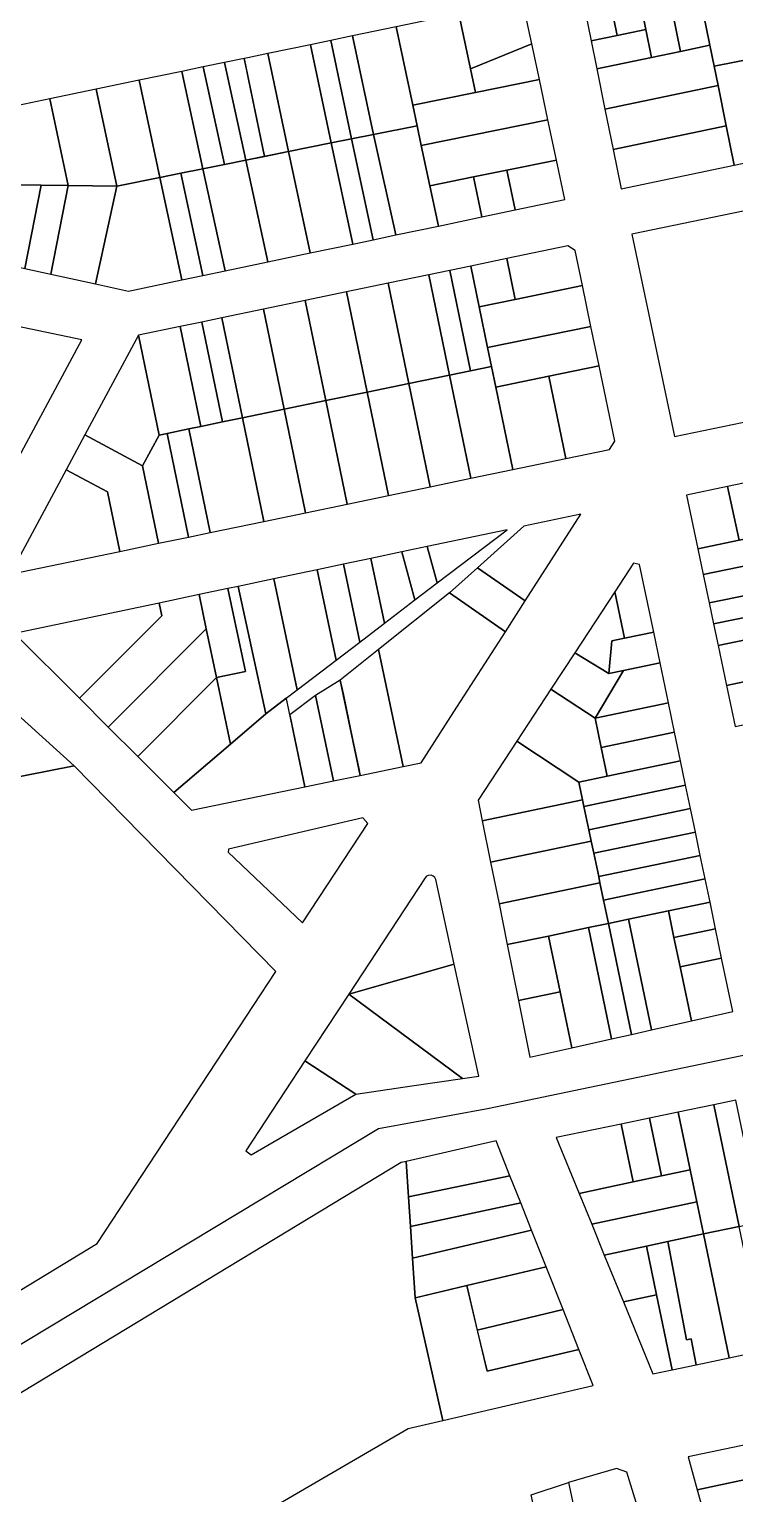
# Model space of a CAD drawing. Header units: metres. Extents: x 263639 to 269142, y 7370519 to 7372711.
# Drawn here: x 264866 to 265108, y 7371205 to 7371707 of the extents above; entities that cross this region are included whole.
import ezdxf

# ---------------------------------------------------------------- set-up
doc = ezdxf.new("R2010")
doc.units = ezdxf.units.M
doc.layers.add('LOTE', color=7, linetype='Continuous')

msp = doc.modelspace()

# ---------------------------------------------------------------- linework, layer by layer
msp.add_lwpolyline([(264487.38, 7371030.18), (264985.47, 7371330.63), (265022.81, 7371337.41), (265406.25, 7371417.45), (265476.66, 7371443.78), (265534.86, 7371470.72), (265583.1, 7371515.8), (265604.02, 7371549.54), (265617.82, 7371582.61), (265627.42, 7371622.1), (265743.62, 7371953.15), (265695.09, 7371971.24), (265680.95, 7371981.49), (265641.1, 7372007.93), (264744.16, 7371821.12)])
at = {"layer": 'LOTE', "color": 7}
for points in [[(265083.43, 7371726.76), (265088.93, 7371699.71), (265099.01, 7371701.82), (265093.51, 7371728.84), (265083.43, 7371726.76)], [(265093.51, 7371728.84), (265099.01, 7371701.82), (265100.46, 7371694.72), (265114.93, 7371697.57), (265107.7, 7371731.78), (265093.51, 7371728.84)], [(265063.65, 7371722.66), (265067.19, 7371705.18), (265077.03, 7371707.24), (265073.5, 7371724.7), (265063.65, 7371722.66)], [(265073.5, 7371724.7), (265077.03, 7371707.24), (265078.98, 7371697.63), (265088.93, 7371699.71), (265083.43, 7371726.76), (265073.5, 7371724.7)], [(265058.33, 7371703.33), (265067.19, 7371705.18), (265063.65, 7371722.66), (265054.79, 7371720.83), (265058.33, 7371703.33)], [(265034.81, 7371717.1), (265013.04, 7371712.58), (265017.05, 7371693.72), (265037.96, 7371702.34), (265034.81, 7371717.1)], [(264991.51, 7371708.12), (264997.2, 7371681.32), (265018.76, 7371685.65), (265017.05, 7371693.72), (265013.04, 7371712.58), (264991.51, 7371708.12)], [(264969.1, 7371703.47), (264976.25, 7371669.76), (264983.73, 7371671.26), (264976.56, 7371705.01), (264969.1, 7371703.47)], [(264976.56, 7371705.01), (264983.73, 7371671.26), (264998.69, 7371674.27), (264997.2, 7371681.32), (264991.51, 7371708.12), (264976.56, 7371705.01)], [(265060.27, 7371693.72), (265078.98, 7371697.63), (265077.03, 7371707.24), (265067.19, 7371705.18), (265058.33, 7371703.33), (265060.27, 7371693.72)], [(264939.43, 7371697.31), (264946.39, 7371663.75), (264954.65, 7371665.41), (264947.52, 7371698.99), (264940.67, 7371697.57), (264939.43, 7371697.31)], [(264947.52, 7371698.99), (264954.65, 7371665.41), (264969.29, 7371668.35), (264962.14, 7371702.02), (264947.52, 7371698.99)], [(264962.14, 7371702.02), (264969.29, 7371668.35), (264976.25, 7371669.76), (264969.1, 7371703.47), (264962.14, 7371702.02)], [(265037.96, 7371702.34), (265017.05, 7371693.72), (265018.76, 7371685.65), (265040.59, 7371690.04), (265037.96, 7371702.34)], [(265063.07, 7371679.89), (265101.82, 7371687.99), (265100.46, 7371694.72), (265099.01, 7371701.82), (265088.93, 7371699.71), (265078.98, 7371697.63), (265060.27, 7371693.72), (265063.07, 7371679.89)], [(264918.06, 7371692.88), (264925.32, 7371659.51), (264932.72, 7371661), (264925.44, 7371694.41), (264918.06, 7371692.88)], [(264925.44, 7371694.41), (264932.72, 7371661), (264940.02, 7371662.47), (264932.73, 7371695.92), (264925.44, 7371694.41)], [(264939.43, 7371697.31), (264932.73, 7371695.92), (264940.02, 7371662.47), (264946.39, 7371663.75), (264943.66, 7371676.92), (264940.89, 7371690.26), (264940.2, 7371693.59), (264939.43, 7371697.31)], [(265122.06, 7371663.8), (265114.93, 7371697.57), (265100.46, 7371694.72), (265101.82, 7371687.99), (265104.62, 7371674.26), (265107.37, 7371660.73), (265122.06, 7371663.8)], [(264888.72, 7371686.79), (264895.78, 7371653.57), (264910.6, 7371656.55), (264903.52, 7371689.86), (264888.72, 7371686.79)], [(264903.52, 7371689.86), (264910.6, 7371656.55), (264917.76, 7371657.99), (264925.32, 7371659.51), (264918.06, 7371692.88), (264903.52, 7371689.86)], [(265040.59, 7371690.04), (265018.76, 7371685.65), (264997.2, 7371681.32), (264998.69, 7371674.27), (265000.13, 7371667.52), (265043.54, 7371676.25), (265040.59, 7371690.04)], [(264855.35, 7371679.87), (264860.85, 7371653.94), (264869.89, 7371653.84), (264879.16, 7371653.74), (264872.84, 7371683.5), (264855.35, 7371679.87)], [(264872.84, 7371683.5), (264879.16, 7371653.74), (264895.78, 7371653.57), (264888.72, 7371686.79), (264872.84, 7371683.5)], [(265065.85, 7371666.15), (265104.62, 7371674.26), (265101.82, 7371687.99), (265063.07, 7371679.89), (265065.85, 7371666.15)], [(265006, 7371639.88), (265003.07, 7371653.68), (265000.13, 7371667.52), (264998.69, 7371674.27), (264983.73, 7371671.26), (264991.43, 7371636.82), (265006, 7371639.88)], [(265043.54, 7371676.25), (265000.13, 7371667.52), (265003.07, 7371653.68), (265018, 7371656.69), (265029.43, 7371658.99), (265046.49, 7371662.42), (265043.54, 7371676.25)], [(265107.37, 7371660.73), (265104.62, 7371674.26), (265065.85, 7371666.15), (265068.58, 7371652.62), (265107.37, 7371660.73)], [(264983.6, 7371635.17), (264976.25, 7371669.76), (264969.29, 7371668.35), (264976.64, 7371633.71), (264983.6, 7371635.17)], [(264991.43, 7371636.82), (264983.73, 7371671.26), (264976.25, 7371669.76), (264983.6, 7371635.17), (264991.43, 7371636.82)], [(264962.03, 7371630.65), (264954.65, 7371665.41), (264940.02, 7371662.47), (264947.6, 7371627.62), (264962.03, 7371630.65)], [(264976.64, 7371633.71), (264969.29, 7371668.35), (264954.65, 7371665.41), (264962.03, 7371630.65), (264976.64, 7371633.71)], [(264932.94, 7371624.54), (264925.32, 7371659.51), (264917.76, 7371657.99), (264925.3, 7371622.94), (264932.94, 7371624.54)], [(264947.6, 7371627.62), (264940.02, 7371662.47), (264932.72, 7371661), (264925.32, 7371659.51), (264932.94, 7371624.54), (264947.6, 7371627.62)], [(265032.31, 7371645.4), (265029.43, 7371658.99), (265018, 7371656.69), (265020.91, 7371643.01), (265032.31, 7371645.4)], [(265046.49, 7371662.42), (265029.43, 7371658.99), (265032.31, 7371645.4), (265049.36, 7371648.98), (265046.49, 7371662.42)], [(264864.3, 7371625.32), (264869.89, 7371653.84), (264860.85, 7371653.94), (264855.61, 7371627.22), (264864.3, 7371625.32)], [(264873.2, 7371623.38), (264879.16, 7371653.74), (264869.89, 7371653.84), (264864.3, 7371625.32), (264873.2, 7371623.38)], [(264888.48, 7371620.04), (264895.78, 7371653.57), (264879.16, 7371653.74), (264873.2, 7371623.38), (264888.48, 7371620.04)], [(264918.06, 7371621.42), (264910.6, 7371656.55), (264895.78, 7371653.57), (264888.48, 7371620.04), (264899.78, 7371617.58), (264918.06, 7371621.42)], [(264925.3, 7371622.94), (264917.76, 7371657.99), (264910.6, 7371656.55), (264918.06, 7371621.42), (264925.3, 7371622.94)], [(265020.91, 7371643.01), (265018, 7371656.69), (265003.07, 7371653.68), (265006, 7371639.88), (265020.91, 7371643.01)], [(265141.97, 7371651.44), (265072.3, 7371637.05), (265086.83, 7371567.7), (265156.38, 7371582.1), (265141.97, 7371651.44)], [(265017.09, 7371626.15), (265019.97, 7371612.19), (265032.28, 7371614.74), (265029.39, 7371628.71), (265017.09, 7371626.15)], [(265029.39, 7371628.71), (265032.28, 7371614.74), (265055.32, 7371619.5), (265052.83, 7371631.48), (265050.38, 7371633.08), (265029.39, 7371628.71)], [(265002.75, 7371623.16), (265009.85, 7371588.8), (265017.04, 7371590.28), (265009.94, 7371624.66), (265002.75, 7371623.16)], [(265009.94, 7371624.66), (265017.04, 7371590.28), (265024.19, 7371591.76), (265022.87, 7371598.19), (265019.97, 7371612.19), (265017.09, 7371626.15), (265009.94, 7371624.66)], [(264703.8, 7371568.94), (264649.17, 7371479.73), (264611.94, 7371494.19), (264593.76, 7371446.62), (264694.75, 7371439.66), (264752.96, 7371498.41), (264838.31, 7371516.18), (264883.82, 7371600.93), (264780.44, 7371622.43), (264770.78, 7371578.15), (264703.8, 7371568.94)], [(264974.47, 7371617.27), (264981.56, 7371582.95), (264995.84, 7371585.9), (264988.75, 7371620.25), (264974.47, 7371617.27)], [(264988.75, 7371620.25), (264995.84, 7371585.9), (265009.85, 7371588.8), (265002.75, 7371623.16), (264988.75, 7371620.25)], [(265055.32, 7371619.5), (265032.28, 7371614.74), (265019.97, 7371612.19), (265022.87, 7371598.19), (265058.24, 7371605.49), (265055.32, 7371619.5)], [(264946.04, 7371611.35), (264953.11, 7371577.08), (264967.43, 7371580.03), (264960.34, 7371614.33), (264946.04, 7371611.35)], [(264960.34, 7371614.33), (264967.43, 7371580.03), (264981.56, 7371582.95), (264974.47, 7371617.27), (264960.34, 7371614.33)], [(264924.98, 7371606.96), (264932.05, 7371572.73), (264938.85, 7371574.13), (264931.78, 7371608.38), (264924.98, 7371606.96)], [(264931.78, 7371608.38), (264938.85, 7371574.13), (264953.11, 7371577.08), (264946.04, 7371611.35), (264931.78, 7371608.38)], [(264903.23, 7371602.43), (264910.29, 7371568.23), (264913.09, 7371568.81), (264920.53, 7371570.35), (264924.65, 7371571.2), (264917.58, 7371605.42), (264903.23, 7371602.43)], [(264917.58, 7371605.42), (264924.65, 7371571.2), (264932.05, 7371572.73), (264924.98, 7371606.96), (264917.58, 7371605.42)], [(265058.24, 7371605.49), (265022.87, 7371598.19), (265024.19, 7371591.76), (265025.67, 7371584.64), (265043.86, 7371588.4), (265061.06, 7371591.95), (265058.24, 7371605.49)], [(264884.9, 7371568.3), (264904.64, 7371557.7), (264910.29, 7371568.23), (264903.23, 7371602.43), (264884.9, 7371568.3)], [(265017.16, 7371553.43), (265009.85, 7371588.8), (264995.84, 7371585.9), (265003.15, 7371550.52), (265017.16, 7371553.43)], [(265031.49, 7371556.42), (265025.67, 7371584.64), (265024.19, 7371591.76), (265017.04, 7371590.28), (265009.85, 7371588.8), (265017.16, 7371553.43), (265031.49, 7371556.42)], [(265049.68, 7371560.21), (265043.86, 7371588.4), (265025.67, 7371584.64), (265031.49, 7371556.42), (265049.68, 7371560.21)], [(265061.06, 7371591.95), (265043.86, 7371588.4), (265049.68, 7371560.21), (265064.64, 7371563.32), (265066.45, 7371566.09), (265061.06, 7371591.95)], [(265003.15, 7371550.52), (264995.84, 7371585.9), (264981.56, 7371582.95), (264988.88, 7371547.54), (265003.15, 7371550.52)], [(264974.75, 7371544.6), (264967.43, 7371580.03), (264953.11, 7371577.08), (264960.44, 7371541.62), (264974.75, 7371544.6)], [(264988.88, 7371547.54), (264981.56, 7371582.95), (264967.43, 7371580.03), (264974.75, 7371544.6), (264988.88, 7371547.54)], [(264946.18, 7371538.65), (264938.85, 7371574.13), (264932.05, 7371572.73), (264924.65, 7371571.2), (264920.53, 7371570.35), (264927.86, 7371534.84), (264946.18, 7371538.65)], [(264960.44, 7371541.62), (264953.11, 7371577.08), (264938.85, 7371574.13), (264946.18, 7371538.65), (264960.44, 7371541.62)], [(264910.12, 7371531.14), (264904.64, 7371557.7), (264884.9, 7371568.3), (264878.5, 7371556.37), (264892.66, 7371548.76), (264896.87, 7371528.38), (264910.12, 7371531.14)], [(264920.43, 7371533.29), (264913.09, 7371568.81), (264910.29, 7371568.23), (264904.64, 7371557.7), (264910.12, 7371531.14), (264920.43, 7371533.29)], [(264927.86, 7371534.84), (264920.53, 7371570.35), (264913.09, 7371568.81), (264920.43, 7371533.29), (264927.86, 7371534.84)], [(264896.87, 7371528.38), (264892.66, 7371548.76), (264878.5, 7371556.37), (264859.26, 7371520.55), (264896.87, 7371528.38)], [(265123.2, 7371535.16), (265119.37, 7371553.62), (265105.01, 7371550.61), (265109.04, 7371532.21), (265123.2, 7371535.16)], [(265109.04, 7371532.21), (265105.01, 7371550.61), (265091.04, 7371547.69), (265094.89, 7371529.26), (265109.04, 7371532.21)], [(265054.84, 7371541.15), (265035.29, 7371537.02), (265019.4, 7371522.71), (265035.74, 7371511.37), (265054.84, 7371541.15)], [(265005.59, 7371517.54), (265029.53, 7371535.81), (265002.15, 7371530.04), (265005.59, 7371517.54)], [(265125.04, 7371526.3), (265123.2, 7371535.16), (265109.04, 7371532.21), (265094.89, 7371529.26), (265096.75, 7371520.4), (265125.04, 7371526.3)], [(264987.55, 7371503.77), (264997.96, 7371511.72), (264993.43, 7371528.2), (264982.89, 7371525.98), (264987.55, 7371503.77)], [(264997.96, 7371511.72), (265005.59, 7371517.54), (265002.15, 7371530.04), (264993.43, 7371528.2), (264997.96, 7371511.72)], [(264970.94, 7371491.09), (264979.05, 7371497.28), (264973.45, 7371523.98), (264964.44, 7371522.08), (264970.94, 7371491.09)], [(264979.05, 7371497.28), (264987.55, 7371503.77), (264982.89, 7371525.98), (264973.45, 7371523.98), (264979.05, 7371497.28)], [(265074.94, 7371523.87), (265072.79, 7371524.31), (265066.4, 7371514.55), (265069.72, 7371498.63), (265079.76, 7371500.73), (265074.94, 7371523.87)], [(265127.08, 7371516.46), (265125.04, 7371526.3), (265096.75, 7371520.4), (265098.78, 7371510.7), (265127.08, 7371516.46)], [(264946.92, 7371472.64), (264953.9, 7371478.08), (264957.62, 7371480.92), (264949.64, 7371518.96), (264937.43, 7371516.39), (264946.92, 7371472.64), (264946.92, 7371472.64)], [(264957.62, 7371480.92), (264970.94, 7371491.09), (264964.44, 7371522.08), (264949.64, 7371518.96), (264957.62, 7371480.92)], [(265035.74, 7371511.37), (265019.4, 7371522.71), (265009.85, 7371514.11), (265028.98, 7371500.83), (265035.74, 7371511.37)], [(265135.67, 7371510.79), (265134.24, 7371517.92), (265127.08, 7371516.46), (265098.78, 7371510.7), (265100.28, 7371503.54), (265135.67, 7371510.79)], [(264926.48, 7371501.79), (264924.01, 7371513.56), (264910.31, 7371510.67), (264911.22, 7371506.33), (264882.99, 7371478.08), (264892.89, 7371468.18), (264926.48, 7371501.79)], [(264939.86, 7371487.15), (264933.89, 7371515.64), (264924.01, 7371513.56), (264926.48, 7371501.79), (264929.97, 7371485.1), (264939.86, 7371487.15)], [(264946.92, 7371472.64), (264937.43, 7371516.39), (264933.89, 7371515.64), (264939.86, 7371487.15), (264929.97, 7371485.1), (264934.76, 7371462.27), (264946.92, 7371472.64)], [(264993.91, 7371454.6), (265000.15, 7371455.88), (265011.34, 7371473.33), (265028.98, 7371500.83), (265009.85, 7371514.11), (264985.51, 7371494.69), (264993.91, 7371454.6)], [(265052.7, 7371493.65), (265064.39, 7371486.49), (265065.4, 7371497.73), (265069.72, 7371498.63), (265066.4, 7371514.55), (265052.7, 7371493.65)], [(264911.22, 7371506.33), (264910.31, 7371510.67), (264860.82, 7371500.23), (264882.99, 7371478.08), (264911.22, 7371506.33)], [(265137.14, 7371503.46), (265135.67, 7371510.79), (265100.28, 7371503.54), (265101.83, 7371496.1), (265137.14, 7371503.46)], [(265101.83, 7371496.1), (265104.69, 7371482.44), (265139.89, 7371489.78), (265138.53, 7371496.54), (265137.14, 7371503.46), (265101.83, 7371496.1)], [(264929.97, 7371485.1), (264926.48, 7371501.79), (264892.89, 7371468.18), (264902.98, 7371458.09), (264929.97, 7371485.1)], [(265079.76, 7371500.73), (265069.72, 7371498.63), (265065.4, 7371497.73), (265064.39, 7371486.49), (265069.41, 7371487.54), (265081.96, 7371490.16), (265079.76, 7371500.73)], [(264973.43, 7371479.2), (264974.25, 7371475.29), (264976.71, 7371463.54), (264978.6, 7371454.51), (264979.22, 7371451.57), (264993.91, 7371454.6), (264985.51, 7371494.69), (264972.38, 7371484.21), (264973.43, 7371479.2)], [(265044.53, 7371481.18), (265059.7, 7371471.19), (265069.41, 7371487.54), (265064.39, 7371486.49), (265052.7, 7371493.65), (265044.53, 7371481.18)], [(265081.96, 7371490.16), (265069.41, 7371487.54), (265059.7, 7371471.19), (265084.82, 7371476.43), (265081.96, 7371490.16)], [(265142.73, 7371475.62), (265139.89, 7371489.78), (265104.69, 7371482.44), (265107.65, 7371468.3), (265142.73, 7371475.62)], [(264934.76, 7371462.27), (264929.97, 7371485.1), (264902.98, 7371458.09), (264915.36, 7371445.73), (264934.76, 7371462.27)], [(264970.07, 7371449.69), (264979.22, 7371451.57), (264972.38, 7371484.21), (264963.94, 7371478.95), (264970.07, 7371449.69)], [(264954.17, 7371476.8), (264953.9, 7371478.08), (264953.9, 7371478.08), (264946.92, 7371472.64), (264934.76, 7371462.27), (264915.36, 7371445.73), (264921.41, 7371439.68), (264960.27, 7371447.68), (264954.17, 7371476.8)], [(264963.94, 7371478.95), (264955.1, 7371472.34), (264960.27, 7371447.68), (264970.07, 7371449.69), (264963.94, 7371478.95)], [(265032.83, 7371463.31), (265054.15, 7371449.26), (265063.85, 7371451.29), (265061.78, 7371461.21), (265059.7, 7371471.19), (265044.53, 7371481.18), (265032.83, 7371463.31)], [(264859.35, 7371474.6), (264830.7, 7371444.9), (264881.22, 7371454.9), (264881.22, 7371454.9), (264859.35, 7371474.6)], [(265084.82, 7371476.43), (265059.7, 7371471.19), (265061.78, 7371461.21), (265086.9, 7371466.45), (265084.82, 7371476.43)], [(265021.05, 7371436.06), (265055.41, 7371443.23), (265054.15, 7371449.26), (265032.83, 7371463.31), (265019.63, 7371443.16), (265021.05, 7371436.06)], [(265086.9, 7371466.45), (265061.78, 7371461.21), (265063.85, 7371451.29), (265088.97, 7371456.53), (265086.9, 7371466.45)], [(264782.04, 7371431.87), (264757.25, 7371406.86), (264719.47, 7371368.73), (264731.94, 7371313.05), (264764.26, 7371312.73), (264773.08, 7371272.48), (264773.71, 7371269.64), (264854.09, 7371269.92), (264889.1, 7371291.17), (264950.34, 7371384.44), (264881.22, 7371454.9), (264830.7, 7371444.9), (264795.29, 7371437.89), (264782.04, 7371431.87)], [(265088.97, 7371456.53), (265063.85, 7371451.29), (265054.15, 7371449.26), (265055.41, 7371443.23), (265055.88, 7371440.97), (265090.69, 7371448.24), (265088.97, 7371456.53)], [(265090.69, 7371448.24), (265055.88, 7371440.97), (265057.56, 7371432.95), (265092.37, 7371440.21), (265090.69, 7371448.24)], [(265023.89, 7371421.9), (265058.36, 7371429.1), (265057.56, 7371432.95), (265055.88, 7371440.97), (265055.41, 7371443.23), (265021.05, 7371436.06), (265023.89, 7371421.9)], [(265092.37, 7371440.21), (265057.56, 7371432.95), (265058.36, 7371429.1), (265059.23, 7371424.92), (265094.04, 7371432.18), (265092.37, 7371440.21)], [(264959.39, 7371401.07), (264981.8, 7371435.15), (264980.12, 7371437.06), (264934.09, 7371426.29), (264933.93, 7371425.25), (264959.39, 7371401.07)], [(265026.77, 7371407.58), (265061.34, 7371414.79), (265060.91, 7371416.89), (265059.23, 7371424.92), (265058.36, 7371429.1), (265023.89, 7371421.9), (265026.77, 7371407.58)], [(265094.04, 7371432.18), (265059.23, 7371424.92), (265060.91, 7371416.89), (265095.71, 7371424.16), (265094.04, 7371432.18)], [(265095.71, 7371424.16), (265060.91, 7371416.89), (265061.34, 7371414.79), (265062.58, 7371408.87), (265097.38, 7371416.13), (265095.71, 7371424.16)], [(265001.48, 7371416.53), (264975.29, 7371376.62), (265011.43, 7371386.89), (265005.1, 7371415.86), (265004.74, 7371416.64), (265004.24, 7371417.11), (265003.5, 7371417.4), (265002.54, 7371417.34), (265001.97, 7371417.05), (265001.48, 7371416.53)], [(265029.58, 7371393.6), (265043.7, 7371396.55), (265057.4, 7371399.41), (265064.26, 7371400.84), (265062.58, 7371408.87), (265061.34, 7371414.79), (265026.77, 7371407.58), (265029.58, 7371393.6)], [(265097.38, 7371416.13), (265062.58, 7371408.87), (265064.26, 7371400.84), (265071.11, 7371402.27), (265084.81, 7371405.13), (265099.05, 7371408.1), (265097.38, 7371416.13)], [(265099.05, 7371408.1), (265084.81, 7371405.13), (265086.71, 7371396.02), (265100.95, 7371398.99), (265099.05, 7371408.1)], [(265092.68, 7371367.44), (265092.68, 7371367.44), (265088.8, 7371386.04), (265086.71, 7371396.02), (265084.81, 7371405.13), (265071.11, 7371402.27), (265079.02, 7371364.37), (265092.68, 7371367.44)], [(265065.35, 7371361.31), (265057.4, 7371399.41), (265043.7, 7371396.55), (265047.68, 7371377.46), (265051.69, 7371358.24), (265065.35, 7371361.31)], [(265072.18, 7371362.84), (265064.26, 7371400.84), (265057.4, 7371399.41), (265065.35, 7371361.31), (265072.18, 7371362.84)], [(265079.02, 7371364.37), (265071.11, 7371402.27), (265064.26, 7371400.84), (265072.18, 7371362.84), (265079.02, 7371364.37)], [(265100.95, 7371398.99), (265086.71, 7371396.02), (265088.8, 7371386.04), (265103.03, 7371389.01), (265100.95, 7371398.99)], [(265033.41, 7371374.49), (265047.68, 7371377.46), (265043.7, 7371396.55), (265029.58, 7371393.6), (265033.41, 7371374.49)], [(265103.03, 7371389.01), (265088.8, 7371386.04), (265092.68, 7371367.44), (265106.86, 7371370.62), (265103.03, 7371389.01)], [(265011.43, 7371386.89), (264975.29, 7371376.62), (265014.25, 7371347.71), (265019.82, 7371348.52), (265011.43, 7371386.89)], [(265051.69, 7371358.24), (265047.68, 7371377.46), (265033.41, 7371374.49), (265037.32, 7371355.02), (265051.69, 7371358.24)], [(265014.25, 7371347.71), (264975.29, 7371376.62), (264960.27, 7371353.74), (264977.75, 7371342.35), (264996.93, 7371345.17), (265014.25, 7371347.71)], [(264977.75, 7371342.35), (264960.27, 7371353.74), (264940.08, 7371322.97), (264941.83, 7371321.5), (264977.75, 7371342.35)], [(265088.13, 7371336.15), (265092.23, 7371316.41), (265094.51, 7371305.45), (265096.8, 7371294.43), (265109.01, 7371297.02), (265100.35, 7371338.7), (265088.13, 7371336.15)], [(265100.35, 7371338.7), (265109.01, 7371297.02), (265116.6, 7371298.63), (265107.94, 7371340.28), (265100.35, 7371338.7)], [(265068.57, 7371332.08), (265072.69, 7371312.26), (265082.47, 7371314.33), (265078.36, 7371334.12), (265068.57, 7371332.08)], [(265078.36, 7371334.12), (265082.47, 7371314.33), (265092.23, 7371316.41), (265088.13, 7371336.15), (265078.36, 7371334.12)], [(265054.21, 7371308.33), (265072.69, 7371312.26), (265068.57, 7371332.08), (265046.39, 7371327.46), (265054.21, 7371308.33)], [(265025.79, 7371326.3), (264994.96, 7371319.3), (264995.75, 7371307.21), (265030.51, 7371314.38), (265025.79, 7371326.3)], [(264784.81, 7371192.64), (264824.45, 7371128.14), (264995.67, 7371227.73), (265007.52, 7371230.49), (264998, 7371272.53), (264997.12, 7371286.1), (264996.41, 7371296.97), (264995.75, 7371307.21), (264994.96, 7371319.3), (264993.19, 7371318.9), (264784.81, 7371192.64)], [(265030.51, 7371314.38), (264995.75, 7371307.21), (264996.41, 7371296.97), (265034.2, 7371305.08), (265030.51, 7371314.38)], [(265058.51, 7371297.8), (265094.51, 7371305.45), (265092.23, 7371316.41), (265082.47, 7371314.33), (265072.69, 7371312.26), (265054.21, 7371308.33), (265058.51, 7371297.8)], [(265034.2, 7371305.08), (264996.41, 7371296.97), (264997.12, 7371286.1), (265037.89, 7371295.78), (265034.2, 7371305.08)], [(265062.84, 7371287.21), (265077.26, 7371290.28), (265084.55, 7371291.82), (265096.8, 7371294.43), (265094.51, 7371305.45), (265058.51, 7371297.8), (265062.84, 7371287.21)], [(265117.84, 7371254.56), (265109.01, 7371297.02), (265096.8, 7371294.43), (265105.62, 7371252), (265117.84, 7371254.56)], [(265037.89, 7371295.78), (264997.12, 7371286.1), (264998, 7371272.53), (265015.7, 7371276.73), (265042.88, 7371283.18), (265037.89, 7371295.78)], [(265105.62, 7371252), (265096.8, 7371294.43), (265084.55, 7371291.82), (265090.98, 7371258.2), (265092.57, 7371258.51), (265092.57, 7371258.51), (265094.27, 7371249.63), (265105.62, 7371252)], [(265069.38, 7371271.21), (265080.73, 7371273.62), (265077.26, 7371290.28), (265062.84, 7371287.21), (265069.38, 7371271.21)], [(265092.57, 7371258.51), (265090.98, 7371258.2), (265084.55, 7371291.82), (265077.26, 7371290.28), (265080.73, 7371273.62), (265086.07, 7371247.92), (265094.27, 7371249.63), (265092.57, 7371258.51)], [(265048.7, 7371268.49), (265042.88, 7371283.18), (265015.7, 7371276.73), (265019.31, 7371261.51), (265048.7, 7371268.49)], [(265007.52, 7371230.49), (265059.01, 7371242.47), (265054.1, 7371254.87), (265022.67, 7371247.4), (265015.7, 7371276.73), (264998.19, 7371272.57), (264998, 7371272.53), (265007.52, 7371230.49)], [(265086.07, 7371247.92), (265080.73, 7371273.62), (265069.38, 7371271.21), (265079.47, 7371246.54), (265086.07, 7371247.92)], [(265019.31, 7371261.51), (265022.65, 7371247.4), (265054.1, 7371254.87), (265048.7, 7371268.49), (265019.31, 7371261.51)], [(265129.4, 7371214.12), (265127.04, 7371225.52), (265091.52, 7371218.1), (265094.64, 7371206.79), (265129.4, 7371214.12)], [(265050.56, 7371209.22), (265056.92, 7371179.55), (265064.28, 7371181.09), (265065.24, 7371176.69), (265080.6, 7371180.17), (265070.54, 7371212.85), (265067.01, 7371214.02), (265050.56, 7371209.22), (265050.56, 7371209.22)], [(265131.28, 7371205.05), (265129.4, 7371214.12), (265094.64, 7371206.79), (265097.11, 7371197.85), (265131.28, 7371205.05)], [(265037.75, 7371205.06), (265050.56, 7371209.22), (265056.92, 7371179.55), (265043.8, 7371176.81), (265037.75, 7371205.06)]]:
    msp.add_lwpolyline(points, close=True, dxfattribs=at)

doc.saveas('drawing.dxf')
